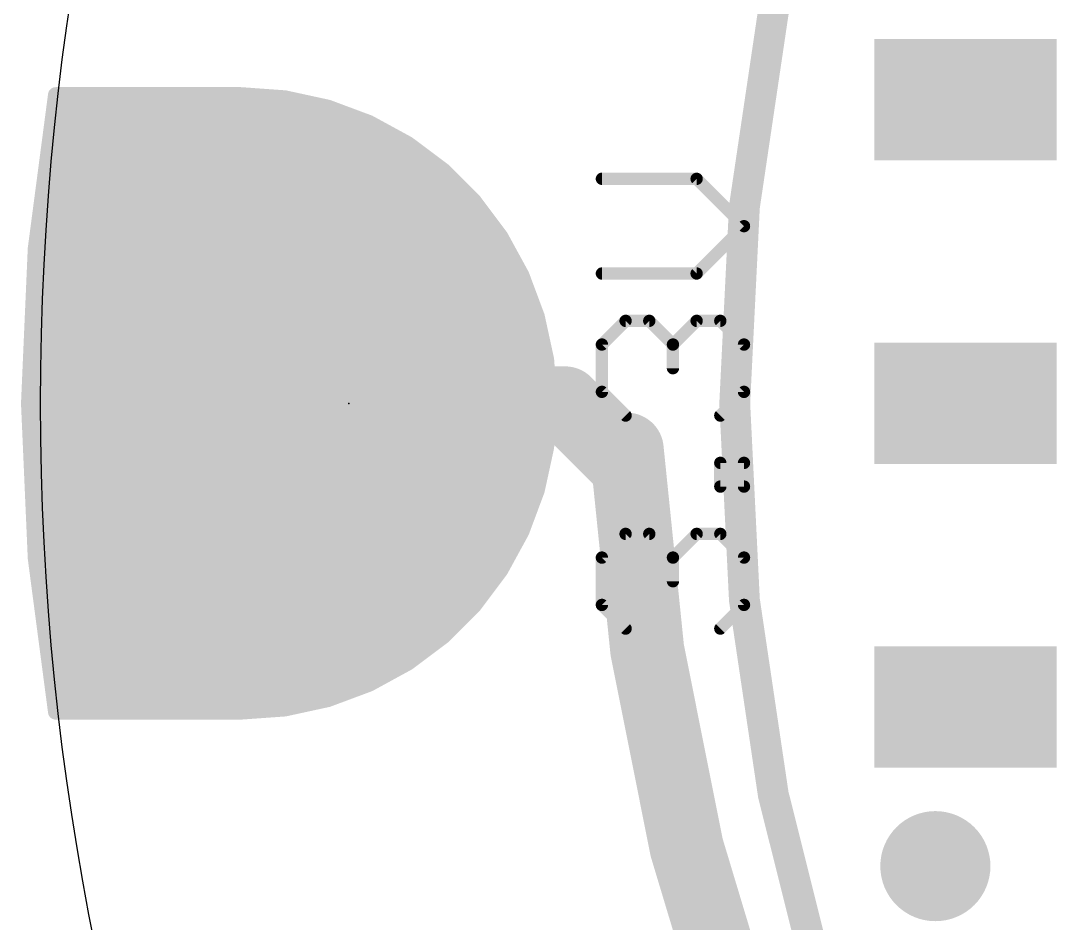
# Model space of a CAD drawing. Extents: x -22.4 to 22.3, y -22.2 to 22.2.
# Drawn here: x -22.38 to -13.74, y -4.28 to 3.15 of the extents above; entities that cross this region are included whole.
import ezdxf

# ---------------------------------------------------------------- set-up
doc = ezdxf.new("R2010")
doc.units = 0
for name, color, linetype in [('1', 12, 'CONTINUOUS'), ('16', 132, 'CONTINUOUS'), ('17', 110, 'CONTINUOUS'), ('18', 110, 'CONTINUOUS'), ('20', 53, 'CONTINUOUS'), ('23', 53, 'CONTINUOUS'), ('51', 53, 'CONTINUOUS')]:
    doc.layers.add(name, color=color, linetype=linetype)

# ---------------------------------------------------------------- blocks, each defined once
blk = doc.blocks.new('ROUNDP')
at = {"const_width": 0.5}
blk.add_lwpolyline([(0, -0.25, 1), (0, 0.25, 1), (0, -0.25)], format="xyb", dxfattribs=at)
blk = doc.blocks.new('RECT')
blk.add_solid([(-0.5, -0.5), (0.5, -0.5), (-0.5, 0.5), (0.5, 0.5)])
blk = doc.blocks.new('ROUNDV')
at = {"const_width": 0.5}
blk.add_lwpolyline([(0, -0.25, 1), (0, 0.25, 1), (0, -0.25)], format="xyb", dxfattribs=at)

msp = doc.modelspace()

# ---------------------------------------------------------------- linework, layer by layer
at = {"layer": '1'}
for points, const_width in [([(0, 16.51, 0.4142), (-16.51, 0)], 0.254), ([(-22.098, 2.5718, 1), (-22.098, 2.5082)], 0.0635), ([(-22.0665, 2.5359, 1), (-22.1295, 2.5441)], 0.0635), ([(-20.5717, 2.5717, 1), (-20.5763, 2.5083)], 0.0635), ([(-20.574, 2.5082, 1), (-20.574, 2.5718)], 0.0635), ([(-20.2058, 2.5452, 1), (-20.2193, 2.4831)], 0.0635), ([(-20.2148, 2.4825, 1), (-20.2103, 2.5458)], 0.0635), ([(-22.1147, 2.4448, 1), (-22.1147, 2.3813)], 0.0635), ([(-19.8473, 2.4669, 1), (-19.8695, 2.4074)], 0.0635), ([(-19.8651, 2.4061, 1), (-19.8517, 2.4681)], 0.0635), ([(-19.7937, 2.3813, 1), (-19.7937, 2.4448)], 0.0635), ([(-22.1314, 2.3178, 1), (-22.1314, 2.2542)], 0.0635), ([(-19.5036, 2.3383, 1), (-19.5341, 2.2826)], 0.0635), ([(-19.5299, 2.2807, 1), (-19.5078, 2.3402)], 0.0635), ([(-19.474, 2.2542, 1), (-19.474, 2.3178)], 0.0635), ([(-22.1482, 2.1908, 1), (-22.1482, 2.1273)], 0.0635), ([(-19.2415, 2.1273, 1), (-19.2415, 2.1908)], 0.0635), ([(-19.1817, 2.1622, 1), (-19.2198, 2.1114)], 0.0635), ([(-19.216, 2.1089, 1), (-19.1856, 2.1647)], 0.0635), ([(-22.1649, 2.0638, 1), (-22.1649, 2.0002)], 0.0635), ([(-19.0608, 2.0002, 1), (-19.0608, 2.0638)], 0.0635), ([(-22.1816, 1.9367, 1), (-22.1816, 1.8733)], 0.0635), ([(-18.8882, 1.9421, 1), (-18.9331, 1.8972)], 0.0635), ([(-18.9297, 1.8942, 1), (-18.8916, 1.945)], 0.0635), ([(-18.8961, 1.8733, 1), (-18.8961, 1.9367)], 0.0635), ([(-22.1983, 1.8097, 1), (-22.1983, 1.7463)], 0.0635), ([(-18.7691, 1.7463, 1), (-18.7691, 1.8097)], 0.0635), ([(-22.215, 1.6827, 1), (-22.215, 1.6193)], 0.0635), ([(-18.629, 1.6824, 1), (-18.6798, 1.6443)], 0.0635), ([(-18.6768, 1.6409, 1), (-18.6319, 1.6858)], 0.0635), ([(-18.6452, 1.6193, 1), (-18.6452, 1.6827)], 0.0635), ([(-22.2318, 1.5557, 1), (-22.2318, 1.4923)], 0.0635), ([(-18.5501, 1.4923, 1), (-18.5501, 1.5557)], 0.0635), ([(-22.2485, 1.4287, 1), (-22.2485, 1.3653)], 0.0635), ([(-18.4093, 1.3884, 1), (-18.4651, 1.358)], 0.0635), ([(-18.4626, 1.3542, 1), (-18.4118, 1.3923)], 0.0635), ([(-18.455, 1.3653, 1), (-18.455, 1.4287)], 0.0635), ([(-22.2648, 1.3017, 1), (-22.2648, 1.2383)], 0.0635), ([(-22.2328, 1.2735, 1), (-22.2963, 1.2762)], 0.0635), ([(-22.296, 1.279, 1), (-22.2331, 1.2707)], 0.0635), ([(-18.3808, 1.2383, 1), (-18.3808, 1.3017)], 0.0635), ([(-22.2703, 1.1747, 1), (-22.2703, 1.1113)], 0.0635), ([(-18.3115, 1.1113, 1), (-18.3115, 1.1747)], 0.0635), ([(-22.2759, 1.0477, 1), (-22.2759, 0.9843)], 0.0635), ([(-18.2338, 1.0662, 1), (-18.2933, 1.0441)], 0.0635), ([(-18.2914, 1.0399, 1), (-18.2357, 1.0704)], 0.0635), ([(-18.2489, 0.9843, 1), (-18.2489, 1.0477)], 0.0635), ([(-22.2814, 0.9207, 1), (-22.2814, 0.8573)], 0.0635), ([(-18.2016, 0.8573, 1), (-18.2016, 0.9207)], 0.0635), ([(-22.287, 0.7937, 1), (-22.287, 0.7303)], 0.0635), ([(-18.1059, 0.7223, 1), (-18.1679, 0.7089)], 0.0635), ([(-18.1542, 0.7303, 1), (-18.1542, 0.7937)], 0.0635), ([(-22.2925, 0.6667, 1), (-22.2925, 0.6033)], 0.0635), ([(-18.1666, 0.7045, 1), (-18.1071, 0.7267)], 0.0635), ([(-18.1194, 0.6033, 1), (-18.1194, 0.6667)], 0.0635), ([(-22.298, 0.5397, 1), (-22.298, 0.4763)], 0.0635), ([(-18.0917, 0.4763, 1), (-18.0917, 0.5397)], 0.0635), ([(-22.3036, 0.4128, 1), (-22.3036, 0.3493)], 0.0635), ([(-18.0641, 0.3493, 1), (-18.0641, 0.4128)], 0.0635), ([(-18.0282, 0.3637, 1), (-18.0915, 0.3592)], 0.0635), ([(-18.0909, 0.3547, 1), (-18.0288, 0.3682)], 0.0635), ([(-22.3091, 0.2858, 1), (-22.3091, 0.2223)], 0.0635), ([(-18.0522, 0.2223, 1), (-18.0522, 0.2858)], 0.0635), ([(-22.3147, 0.1588, 1), (-22.3147, 0.0953)], 0.0635), ([(-18.0431, 0.0953, 1), (-18.0431, 0.1588)], 0.0635), ([(-16.51, 0, 0.4142), (0, -16.51)], 0.254), ([(-16.4465, 0, 1), (-16.5735, 0)], 0.127), ([(-22.2885, 0.0014, 1), (-22.3519, -0.0014)], 0.0635), ([(-22.3202, 0.0318, 1), (-22.3202, -0.0318)], 0.0635), ([(-22.3519, 0.0014, 1), (-22.2885, -0.0014)], 0.0635), ([(-18.0023, -0.0023, 1), (-18.0657, 0.0023)], 0.0635), ([(-18.0657, -0.0023, 1), (-18.0023, 0.0023)], 0.0635), ([(-18.034, -0.0318, 1), (-18.034, 0.0318)], 0.0635), ([(-16.5735, 0, 1), (-16.4465, 0)], 0.127), ([(-22.3147, -0.0953, 1), (-22.3147, -0.1588)], 0.0635), ([(-18.0431, -0.1588, 1), (-18.0431, -0.0953)], 0.0635), ([(-22.3091, -0.2223, 1), (-22.3091, -0.2858)], 0.0635), ([(-18.0522, -0.2858, 1), (-18.0522, -0.2223)], 0.0635), ([(-22.3036, -0.3493, 1), (-22.3036, -0.4128)], 0.0635), ([(-18.0915, -0.3592, 1), (-18.0282, -0.3637)], 0.0635), ([(-18.0288, -0.3682, 1), (-18.0909, -0.3547)], 0.0635), ([(-18.0641, -0.4128, 1), (-18.0641, -0.3493)], 0.0635), ([(-22.298, -0.4763, 1), (-22.298, -0.5397)], 0.0635), ([(-18.0917, -0.5397, 1), (-18.0917, -0.4763)], 0.0635), ([(-22.2925, -0.6033, 1), (-22.2925, -0.6667)], 0.0635), ([(-18.1194, -0.6667, 1), (-18.1194, -0.6033)], 0.0635), ([(-18.1679, -0.7089, 1), (-18.1059, -0.7223)], 0.0635), ([(-18.1071, -0.7267, 1), (-18.1666, -0.7045)], 0.0635), ([(-22.287, -0.7303, 1), (-22.287, -0.7937)], 0.0635), ([(-18.1542, -0.7937, 1), (-18.1542, -0.7303)], 0.0635), ([(-22.2814, -0.8573, 1), (-22.2814, -0.9207)], 0.0635), ([(-18.2016, -0.9207, 1), (-18.2016, -0.8573)], 0.0635), ([(-22.2759, -0.9843, 1), (-22.2759, -1.0477)], 0.0635), ([(-18.2933, -1.0441, 1), (-18.2338, -1.0662)], 0.0635), ([(-18.2357, -1.0704, 1), (-18.2914, -1.0399)], 0.0635), ([(-18.2489, -1.0477, 1), (-18.2489, -0.9843)], 0.0635), ([(-22.2703, -1.1113, 1), (-22.2703, -1.1747)], 0.0635), ([(-18.3115, -1.1747, 1), (-18.3115, -1.1113)], 0.0635), ([(-22.2648, -1.2383, 1), (-22.2648, -1.3017)], 0.0635), ([(-18.3809, -1.3017, 1), (-18.3809, -1.2383)], 0.0635), ([(-22.2331, -1.2707, 1), (-22.296, -1.279)], 0.0635), ([(-22.2963, -1.2762, 1), (-22.2328, -1.2735)], 0.0635), ([(-22.2485, -1.3653, 1), (-22.2485, -1.4287)], 0.0635), ([(-18.4651, -1.358, 1), (-18.4093, -1.3884)], 0.0635), ([(-18.4118, -1.3923, 1), (-18.4626, -1.3542)], 0.0635), ([(-18.455, -1.4287, 1), (-18.455, -1.3653)], 0.0635), ([(-22.2318, -1.4923, 1), (-22.2318, -1.5557)], 0.0635), ([(-18.5501, -1.5557, 1), (-18.5501, -1.4923)], 0.0635), ([(-22.215, -1.6193, 1), (-22.215, -1.6827)], 0.0635), ([(-18.6798, -1.6443, 1), (-18.629, -1.6824)], 0.0635), ([(-18.6319, -1.6858, 1), (-18.6768, -1.6409)], 0.0635), ([(-18.6452, -1.6827, 1), (-18.6452, -1.6193)], 0.0635), ([(-22.1983, -1.7463, 1), (-22.1983, -1.8097)], 0.0635), ([(-18.7691, -1.8097, 1), (-18.7691, -1.7463)], 0.0635), ([(-22.1816, -1.8733, 1), (-22.1816, -1.9367)], 0.0635), ([(-18.9331, -1.8972, 1), (-18.8882, -1.9421)], 0.0635), ([(-18.8916, -1.945, 1), (-18.9297, -1.8942)], 0.0635), ([(-18.8961, -1.9367, 1), (-18.8961, -1.8733)], 0.0635), ([(-22.1649, -2.0002, 1), (-22.1649, -2.0638)], 0.0635), ([(-19.0608, -2.0638, 1), (-19.0608, -2.0002)], 0.0635), ([(-19.1856, -2.1647, 1), (-19.216, -2.1089)], 0.0635), ([(-22.1482, -2.1273, 1), (-22.1482, -2.1908)], 0.0635), ([(-19.2415, -2.1908, 1), (-19.2415, -2.1273)], 0.0635), ([(-19.2198, -2.1114, 1), (-19.1817, -2.1622)], 0.0635), ([(-22.1314, -2.2542, 1), (-22.1314, -2.3178)], 0.0635), ([(-19.474, -2.3178, 1), (-19.474, -2.2542)], 0.0635), ([(-19.5341, -2.2826, 1), (-19.5036, -2.3383)], 0.0635), ([(-19.5078, -2.3402, 1), (-19.5299, -2.2807)], 0.0635), ([(-22.1147, -2.3813, 1), (-22.1147, -2.4448)], 0.0635), ([(-19.8695, -2.4074, 1), (-19.8473, -2.4669)], 0.0635), ([(-19.8517, -2.4681, 1), (-19.8651, -2.4061)], 0.0635), ([(-19.7938, -2.4448, 1), (-19.7938, -2.3813)], 0.0635), ([(-22.098, -2.5082, 1), (-22.098, -2.5718)], 0.0635), ([(-22.098, -2.5082, 1), (-22.098, -2.5718)], 0.0635), ([(-22.1295, -2.5441, 1), (-22.0665, -2.5359)], 0.0635), ([(-20.5763, -2.5083, 1), (-20.5717, -2.5717)], 0.0635), ([(-20.574, -2.5718, 1), (-20.574, -2.5082)], 0.0635), ([(-20.574, -2.5718, 1), (-20.574, -2.5082)], 0.0635), ([(-20.2193, -2.4831, 1), (-20.2058, -2.5452)], 0.0635), ([(-20.2103, -2.5458, 1), (-20.2148, -2.4825)], 0.0635)]:
    msp.add_lwpolyline(points, format="xyb", dxfattribs=dict(at, const_width=const_width))
at = {"layer": '1', "const_width": 0.127}
for points in [[(-22.098, 2.54), (-22.2646, 1.2749)], [(-20.574, 2.54), (-22.098, 2.54)], [(-20.2125, 2.5141), (-20.574, 2.54)], [(-19.8584, 2.4371), (-20.2125, 2.5141)], [(-22.1147, 2.413), (-19.7937, 2.413)], [(-19.5188, 2.3105), (-19.8584, 2.4371)], [(-22.1314, 2.286), (-19.474, 2.286)], [(-19.2008, 2.1368), (-19.5188, 2.3105)], [(-22.1482, 2.159), (-19.2415, 2.159)], [(-18.9107, 1.9196), (-19.2008, 2.1368)], [(-22.1649, 2.032), (-19.0608, 2.032)], [(-22.1816, 1.905), (-18.8961, 1.905)], [(-18.6544, 1.6633), (-18.9107, 1.9196)], [(-22.1983, 1.778), (-18.7691, 1.778)], [(-22.215, 1.651), (-18.6452, 1.651)], [(-18.4372, 1.3732), (-18.6544, 1.6633)], [(-22.2318, 1.524), (-18.5501, 1.524)], [(-22.2485, 1.397), (-18.455, 1.397)], [(-18.2635, 1.0552), (-18.4372, 1.3732)], [(-22.2646, 1.2749), (-22.3202, 0)], [(-22.2648, 1.27), (-18.3808, 1.27)], [(-22.2703, 1.143), (-18.3115, 1.143)], [(-22.2759, 1.016), (-18.2489, 1.016)], [(-18.1369, 0.7156), (-18.2635, 1.0552)], [(-22.2814, 0.889), (-18.2016, 0.889)], [(-22.287, 0.762), (-18.1542, 0.762)], [(-18.0599, 0.3615), (-18.1369, 0.7156)], [(-22.2925, 0.635), (-18.1194, 0.635)], [(-22.298, 0.508), (-18.0917, 0.508)], [(-22.3036, 0.381), (-18.0641, 0.381)], [(-18.034, 0), (-18.0599, 0.3615)], [(-22.3091, 0.254), (-18.0522, 0.254)], [(-22.3147, 0.127), (-18.0431, 0.127)], [(-22.3202, 0), (-22.2646, -1.2749)], [(-22.3202, 0), (-18.034, 0)], [(-18.0599, -0.3615), (-18.034, 0)], [(-22.3147, -0.127), (-18.0431, -0.127)], [(-22.3091, -0.254), (-18.0522, -0.254)], [(-22.3036, -0.381), (-18.0641, -0.381)], [(-18.1369, -0.7156), (-18.0599, -0.3615)], [(-22.298, -0.508), (-18.0917, -0.508)], [(-22.2925, -0.635), (-18.1194, -0.635)], [(-18.2635, -1.0552), (-18.1369, -0.7156)], [(-22.287, -0.762), (-18.1542, -0.762)], [(-22.2814, -0.889), (-18.2016, -0.889)], [(-22.2759, -1.016), (-18.2489, -1.016)], [(-18.4372, -1.3732), (-18.2635, -1.0552)], [(-22.2703, -1.143), (-18.3115, -1.143)], [(-22.2648, -1.27), (-18.3809, -1.27)], [(-22.2646, -1.2749), (-22.098, -2.54)], [(-22.2485, -1.397), (-18.455, -1.397)], [(-18.6544, -1.6633), (-18.4372, -1.3732)], [(-22.2318, -1.524), (-18.5501, -1.524)], [(-22.215, -1.651), (-18.6452, -1.651)], [(-18.9107, -1.9196), (-18.6544, -1.6633)], [(-22.1983, -1.778), (-18.7691, -1.778)], [(-22.1816, -1.905), (-18.8961, -1.905)], [(-19.2008, -2.1368), (-18.9107, -1.9196)], [(-22.1649, -2.032), (-19.0608, -2.032)], [(-19.5188, -2.3105), (-19.2008, -2.1368)], [(-22.1482, -2.159), (-19.2415, -2.159)], [(-22.1314, -2.286), (-19.474, -2.286)], [(-19.8584, -2.4371), (-19.5188, -2.3105)], [(-22.1147, -2.413), (-19.7938, -2.413)], [(-20.2125, -2.5141), (-19.8584, -2.4371)], [(-22.098, -2.54), (-20.574, -2.54)], [(-22.098, -2.54), (-20.574, -2.54)], [(-20.574, -2.54), (-20.2125, -2.5141)]]:
    msp.add_lwpolyline(points, dxfattribs=at)
at = {"layer": '16'}
for points, const_width in [([(0, 16.51, 0.4142), (-16.51, 0)], 0.254), ([(-22.098, 2.5718, 1), (-22.098, 2.5082)], 0.0635), ([(-22.0665, 2.5359, 1), (-22.1295, 2.5441)], 0.0635), ([(-20.5717, 2.5717, 1), (-20.5763, 2.5083)], 0.0635), ([(-20.574, 2.5082, 1), (-20.574, 2.5718)], 0.0635), ([(-20.2058, 2.5452, 1), (-20.2193, 2.4831)], 0.0635), ([(-20.2148, 2.4825, 1), (-20.2103, 2.5458)], 0.0635), ([(-22.1147, 2.4448, 1), (-22.1147, 2.3813)], 0.0635), ([(-19.8473, 2.4669, 1), (-19.8695, 2.4074)], 0.0635), ([(-19.8651, 2.4061, 1), (-19.8517, 2.4681)], 0.0635), ([(-19.7937, 2.3813, 1), (-19.7937, 2.4448)], 0.0635), ([(-22.1314, 2.3178, 1), (-22.1314, 2.2542)], 0.0635), ([(-19.5036, 2.3383, 1), (-19.5341, 2.2826)], 0.0635), ([(-19.5299, 2.2807, 1), (-19.5078, 2.3402)], 0.0635), ([(-19.474, 2.2542, 1), (-19.474, 2.3178)], 0.0635), ([(-22.1482, 2.1908, 1), (-22.1482, 2.1273)], 0.0635), ([(-19.2415, 2.1273, 1), (-19.2415, 2.1908)], 0.0635), ([(-19.1817, 2.1622, 1), (-19.2198, 2.1114)], 0.0635), ([(-19.216, 2.1089, 1), (-19.1856, 2.1647)], 0.0635), ([(-22.1649, 2.0638, 1), (-22.1649, 2.0002)], 0.0635), ([(-19.0608, 2.0002, 1), (-19.0608, 2.0638)], 0.0635), ([(-22.1816, 1.9367, 1), (-22.1816, 1.8733)], 0.0635), ([(-18.8882, 1.9421, 1), (-18.9331, 1.8972)], 0.0635), ([(-18.9297, 1.8942, 1), (-18.8916, 1.945)], 0.0635), ([(-18.8961, 1.8733, 1), (-18.8961, 1.9367)], 0.0635), ([(-22.1983, 1.8097, 1), (-22.1983, 1.7463)], 0.0635), ([(-18.7691, 1.7463, 1), (-18.7691, 1.8097)], 0.0635), ([(-22.215, 1.6827, 1), (-22.215, 1.6193)], 0.0635), ([(-18.629, 1.6824, 1), (-18.6798, 1.6443)], 0.0635), ([(-18.6768, 1.6409, 1), (-18.6319, 1.6858)], 0.0635), ([(-18.6452, 1.6193, 1), (-18.6452, 1.6827)], 0.0635), ([(-22.2318, 1.5557, 1), (-22.2318, 1.4923)], 0.0635), ([(-18.5501, 1.4923, 1), (-18.5501, 1.5557)], 0.0635), ([(-22.2485, 1.4287, 1), (-22.2485, 1.3653)], 0.0635), ([(-18.4093, 1.3884, 1), (-18.4651, 1.358)], 0.0635), ([(-18.4626, 1.3542, 1), (-18.4118, 1.3923)], 0.0635), ([(-18.455, 1.3653, 1), (-18.455, 1.4287)], 0.0635), ([(-22.2648, 1.3017, 1), (-22.2648, 1.2383)], 0.0635), ([(-22.2328, 1.2735, 1), (-22.2963, 1.2762)], 0.0635), ([(-22.296, 1.279, 1), (-22.2331, 1.2707)], 0.0635), ([(-18.3808, 1.2383, 1), (-18.3808, 1.3017)], 0.0635), ([(-22.2703, 1.1747, 1), (-22.2703, 1.1113)], 0.0635), ([(-18.3115, 1.1113, 1), (-18.3115, 1.1747)], 0.0635), ([(-22.2759, 1.0477, 1), (-22.2759, 0.9843)], 0.0635), ([(-18.2338, 1.0662, 1), (-18.2933, 1.0441)], 0.0635), ([(-18.2914, 1.0399, 1), (-18.2357, 1.0704)], 0.0635), ([(-18.2489, 0.9843, 1), (-18.2489, 1.0477)], 0.0635), ([(-22.2814, 0.9207, 1), (-22.2814, 0.8573)], 0.0635), ([(-18.2016, 0.8573, 1), (-18.2016, 0.9207)], 0.0635), ([(-22.287, 0.7937, 1), (-22.287, 0.7303)], 0.0635), ([(-18.1059, 0.7223, 1), (-18.1679, 0.7089)], 0.0635), ([(-18.1542, 0.7303, 1), (-18.1542, 0.7937)], 0.0635), ([(-22.2925, 0.6667, 1), (-22.2925, 0.6033)], 0.0635), ([(-18.1666, 0.7045, 1), (-18.1071, 0.7267)], 0.0635), ([(-18.1194, 0.6033, 1), (-18.1194, 0.6667)], 0.0635), ([(-22.298, 0.5397, 1), (-22.298, 0.4763)], 0.0635), ([(-18.0917, 0.4763, 1), (-18.0917, 0.5397)], 0.0635), ([(-22.3036, 0.4128, 1), (-22.3036, 0.3493)], 0.0635), ([(-18.0641, 0.3493, 1), (-18.0641, 0.4128)], 0.0635), ([(-18.0282, 0.3637, 1), (-18.0915, 0.3592)], 0.0635), ([(-18.0909, 0.3547, 1), (-18.0288, 0.3682)], 0.0635), ([(-22.3091, 0.2858, 1), (-22.3091, 0.2223)], 0.0635), ([(-19.685, 0.1524, 1), (-19.685, -0.1524)], 0.3048), ([(-17.7992, 0.1078, 1), (-18.0148, -0.1078)], 0.3048), ([(-18.0522, 0.2223, 1), (-18.0522, 0.2858)], 0.0635), ([(-17.907, -0.1524, 1), (-17.907, 0.1524)], 0.3048), ([(-22.3147, 0.1588, 1), (-22.3147, 0.0953)], 0.0635), ([(-18.0431, 0.0953, 1), (-18.0431, 0.1588)], 0.0635), ([(-16.51, 0, 0.4142), (0, -16.51)], 0.254), ([(-16.4465, 0, 1), (-16.5735, 0)], 0.127), ([(-22.2885, 0.0014, 1), (-22.3519, -0.0014)], 0.0635), ([(-22.3202, 0.0318, 1), (-22.3202, -0.0318)], 0.0635), ([(-22.3519, 0.0014, 1), (-22.2885, -0.0014)], 0.0635), ([(-18.0023, -0.0023, 1), (-18.0657, 0.0023)], 0.0635), ([(-18.0657, -0.0023, 1), (-18.0023, 0.0023)], 0.0635), ([(-18.034, -0.0318, 1), (-18.034, 0.0318)], 0.0635), ([(-16.5735, 0, 1), (-16.4465, 0)], 0.127), ([(-22.3147, -0.0953, 1), (-22.3147, -0.1588)], 0.0635), ([(-18.0431, -0.1588, 1), (-18.0431, -0.0953)], 0.0635), ([(-17.2466, -0.381, 1), (-17.5514, -0.381)], 0.3048), ([(-17.399, -0.381, 0.2679), (-7.874, -14.986)], 0.6096), ([(-17.2468, -0.3727, 1), (-17.5512, -0.3893)], 0.3048), ([(-22.3091, -0.2223, 1), (-22.3091, -0.2858)], 0.0635), ([(-18.0522, -0.2858, 1), (-18.0522, -0.2223)], 0.0635), ([(-17.5068, -0.6158, 1), (-17.2912, -0.4002)], 0.3048), ([(-22.3036, -0.3493, 1), (-22.3036, -0.4128)], 0.0635), ([(-18.0915, -0.3592, 1), (-18.0282, -0.3637)], 0.0635), ([(-18.0288, -0.3682, 1), (-18.0909, -0.3547)], 0.0635), ([(-18.0641, -0.4128, 1), (-18.0641, -0.3493)], 0.0635), ([(-17.5514, -0.508, 1), (-17.2466, -0.508)], 0.3048), ([(-22.298, -0.4763, 1), (-22.298, -0.5397)], 0.0635), ([(-18.0917, -0.5397, 1), (-18.0917, -0.4763)], 0.0635), ([(-22.2925, -0.6033, 1), (-22.2925, -0.6667)], 0.0635), ([(-18.1194, -0.6667, 1), (-18.1194, -0.6033)], 0.0635), ([(-18.1679, -0.7089, 1), (-18.1059, -0.7223)], 0.0635), ([(-18.1071, -0.7267, 1), (-18.1666, -0.7045)], 0.0635), ([(-22.287, -0.7303, 1), (-22.287, -0.7937)], 0.0635), ([(-18.1542, -0.7937, 1), (-18.1542, -0.7303)], 0.0635), ([(-22.2814, -0.8573, 1), (-22.2814, -0.9207)], 0.0635), ([(-18.2016, -0.9207, 1), (-18.2016, -0.8573)], 0.0635), ([(-22.2759, -0.9843, 1), (-22.2759, -1.0477)], 0.0635), ([(-18.2933, -1.0441, 1), (-18.2338, -1.0662)], 0.0635), ([(-18.2357, -1.0704, 1), (-18.2914, -1.0399)], 0.0635), ([(-18.2489, -1.0477, 1), (-18.2489, -0.9843)], 0.0635), ([(-22.2703, -1.1113, 1), (-22.2703, -1.1747)], 0.0635), ([(-18.3115, -1.1747, 1), (-18.3115, -1.1113)], 0.0635), ([(-22.2648, -1.2383, 1), (-22.2648, -1.3017)], 0.0635), ([(-18.3809, -1.3017, 1), (-18.3809, -1.2383)], 0.0635), ([(-22.2331, -1.2707, 1), (-22.296, -1.279)], 0.0635), ([(-22.2963, -1.2762, 1), (-22.2328, -1.2735)], 0.0635), ([(-22.2485, -1.3653, 1), (-22.2485, -1.4287)], 0.0635), ([(-18.4651, -1.358, 1), (-18.4093, -1.3884)], 0.0635), ([(-18.4118, -1.3923, 1), (-18.4626, -1.3542)], 0.0635), ([(-18.455, -1.4287, 1), (-18.455, -1.3653)], 0.0635), ([(-22.2318, -1.4923, 1), (-22.2318, -1.5557)], 0.0635), ([(-18.5501, -1.5557, 1), (-18.5501, -1.4923)], 0.0635), ([(-22.215, -1.6193, 1), (-22.215, -1.6827)], 0.0635), ([(-18.6798, -1.6443, 1), (-18.629, -1.6824)], 0.0635), ([(-18.6319, -1.6858, 1), (-18.6768, -1.6409)], 0.0635), ([(-18.6452, -1.6827, 1), (-18.6452, -1.6193)], 0.0635), ([(-22.1983, -1.7463, 1), (-22.1983, -1.8097)], 0.0635), ([(-18.7691, -1.8097, 1), (-18.7691, -1.7463)], 0.0635), ([(-22.1816, -1.8733, 1), (-22.1816, -1.9367)], 0.0635), ([(-18.9331, -1.8972, 1), (-18.8882, -1.9421)], 0.0635), ([(-18.8916, -1.945, 1), (-18.9297, -1.8942)], 0.0635), ([(-18.8961, -1.9367, 1), (-18.8961, -1.8733)], 0.0635), ([(-22.1649, -2.0002, 1), (-22.1649, -2.0638)], 0.0635), ([(-19.0608, -2.0638, 1), (-19.0608, -2.0002)], 0.0635), ([(-19.1856, -2.1647, 1), (-19.216, -2.1089)], 0.0635), ([(-22.1482, -2.1273, 1), (-22.1482, -2.1908)], 0.0635), ([(-19.2415, -2.1908, 1), (-19.2415, -2.1273)], 0.0635), ([(-19.2198, -2.1114, 1), (-19.1817, -2.1622)], 0.0635), ([(-22.1314, -2.2542, 1), (-22.1314, -2.3178)], 0.0635), ([(-19.474, -2.3178, 1), (-19.474, -2.2542)], 0.0635), ([(-19.5341, -2.2826, 1), (-19.5036, -2.3383)], 0.0635), ([(-19.5078, -2.3402, 1), (-19.5299, -2.2807)], 0.0635), ([(-22.1147, -2.3813, 1), (-22.1147, -2.4448)], 0.0635), ([(-19.8695, -2.4074, 1), (-19.8473, -2.4669)], 0.0635), ([(-19.8517, -2.4681, 1), (-19.8651, -2.4061)], 0.0635), ([(-19.7938, -2.4448, 1), (-19.7938, -2.3813)], 0.0635), ([(-22.098, -2.5082, 1), (-22.098, -2.5718)], 0.0635), ([(-22.098, -2.5082, 1), (-22.098, -2.5718)], 0.0635), ([(-22.1295, -2.5441, 1), (-22.0665, -2.5359)], 0.0635), ([(-20.5763, -2.5083, 1), (-20.5717, -2.5717)], 0.0635), ([(-20.574, -2.5718, 1), (-20.574, -2.5082)], 0.0635), ([(-20.574, -2.5718, 1), (-20.574, -2.5082)], 0.0635), ([(-20.2193, -2.4831, 1), (-20.2058, -2.5452)], 0.0635), ([(-20.2103, -2.5458, 1), (-20.2148, -2.4825)], 0.0635)]:
    msp.add_lwpolyline(points, format="xyb", dxfattribs=dict(at, const_width=const_width))
for points, const_width in [([(-22.098, 2.54), (-22.2646, 1.2749)], 0.127), ([(-20.574, 2.54), (-22.098, 2.54)], 0.127), ([(-20.2125, 2.5141), (-20.574, 2.54)], 0.127), ([(-19.8584, 2.4371), (-20.2125, 2.5141)], 0.127), ([(-22.1147, 2.413), (-19.7937, 2.413)], 0.127), ([(-19.5188, 2.3105), (-19.8584, 2.4371)], 0.127), ([(-22.1314, 2.286), (-19.474, 2.286)], 0.127), ([(-19.2008, 2.1368), (-19.5188, 2.3105)], 0.127), ([(-22.1482, 2.159), (-19.2415, 2.159)], 0.127), ([(-18.9107, 1.9196), (-19.2008, 2.1368)], 0.127), ([(-22.1649, 2.032), (-19.0608, 2.032)], 0.127), ([(-22.1816, 1.905), (-18.8961, 1.905)], 0.127), ([(-18.6544, 1.6633), (-18.9107, 1.9196)], 0.127), ([(-22.1983, 1.778), (-18.7691, 1.778)], 0.127), ([(-22.215, 1.651), (-18.6452, 1.651)], 0.127), ([(-18.4372, 1.3732), (-18.6544, 1.6633)], 0.127), ([(-22.2318, 1.524), (-18.5501, 1.524)], 0.127), ([(-22.2485, 1.397), (-18.455, 1.397)], 0.127), ([(-18.2635, 1.0552), (-18.4372, 1.3732)], 0.127), ([(-22.2646, 1.2749), (-22.3202, 0)], 0.127), ([(-22.2648, 1.27), (-18.3808, 1.27)], 0.127), ([(-22.2703, 1.143), (-18.3115, 1.143)], 0.127), ([(-22.2759, 1.016), (-18.2489, 1.016)], 0.127), ([(-18.1369, 0.7156), (-18.2635, 1.0552)], 0.127), ([(-22.2814, 0.889), (-18.2016, 0.889)], 0.127), ([(-22.287, 0.762), (-18.1542, 0.762)], 0.127), ([(-18.0599, 0.3615), (-18.1369, 0.7156)], 0.127), ([(-22.2925, 0.635), (-18.1194, 0.635)], 0.127), ([(-22.298, 0.508), (-18.0917, 0.508)], 0.127), ([(-22.3036, 0.381), (-18.0641, 0.381)], 0.127), ([(-18.034, 0), (-18.0599, 0.3615)], 0.127), ([(-22.3091, 0.254), (-18.0522, 0.254)], 0.127), ([(-19.685, 0), (-17.907, 0)], 0.6096), ([(-17.907, 0), (-17.399, -0.508)], 0.6096), ([(-22.3147, 0.127), (-18.0431, 0.127)], 0.127), ([(-22.3202, 0), (-22.2646, -1.2749)], 0.127), ([(-22.3202, 0), (-18.034, 0)], 0.127), ([(-18.0599, -0.3615), (-18.034, 0)], 0.127), ([(-22.3147, -0.127), (-18.0431, -0.127)], 0.127), ([(-17.399, -0.508), (-17.399, -0.381)], 0.6096), ([(-22.3091, -0.254), (-18.0522, -0.254)], 0.127), ([(-22.3036, -0.381), (-18.0641, -0.381)], 0.127), ([(-18.1369, -0.7156), (-18.0599, -0.3615)], 0.127), ([(-22.298, -0.508), (-18.0917, -0.508)], 0.127), ([(-22.2925, -0.635), (-18.1194, -0.635)], 0.127), ([(-18.2635, -1.0552), (-18.1369, -0.7156)], 0.127), ([(-22.287, -0.762), (-18.1542, -0.762)], 0.127), ([(-22.2814, -0.889), (-18.2016, -0.889)], 0.127), ([(-22.2759, -1.016), (-18.2489, -1.016)], 0.127), ([(-18.4372, -1.3732), (-18.2635, -1.0552)], 0.127), ([(-22.2703, -1.143), (-18.3115, -1.143)], 0.127), ([(-22.2648, -1.27), (-18.3809, -1.27)], 0.127), ([(-22.2646, -1.2749), (-22.098, -2.54)], 0.127), ([(-22.2485, -1.397), (-18.455, -1.397)], 0.127), ([(-18.6544, -1.6633), (-18.4372, -1.3732)], 0.127), ([(-22.2318, -1.524), (-18.5501, -1.524)], 0.127), ([(-22.215, -1.651), (-18.6452, -1.651)], 0.127), ([(-18.9107, -1.9196), (-18.6544, -1.6633)], 0.127), ([(-22.1983, -1.778), (-18.7691, -1.778)], 0.127), ([(-22.1816, -1.905), (-18.8961, -1.905)], 0.127), ([(-19.2008, -2.1368), (-18.9107, -1.9196)], 0.127), ([(-22.1649, -2.032), (-19.0608, -2.032)], 0.127), ([(-19.5188, -2.3105), (-19.2008, -2.1368)], 0.127), ([(-22.1482, -2.159), (-19.2415, -2.159)], 0.127), ([(-22.1314, -2.286), (-19.474, -2.286)], 0.127), ([(-19.8584, -2.4371), (-19.5188, -2.3105)], 0.127), ([(-22.1147, -2.413), (-19.7938, -2.413)], 0.127), ([(-20.2125, -2.5141), (-19.8584, -2.4371)], 0.127), ([(-22.098, -2.54), (-20.574, -2.54)], 0.127), ([(-22.098, -2.54), (-20.574, -2.54)], 0.127), ([(-20.574, -2.54), (-20.2125, -2.5141)], 0.127)]:
    msp.add_lwpolyline(points, dxfattribs=dict(at, const_width=const_width))
at = {"layer": '20'}
for start, end in [(90, 180), (180, 270)]:
    msp.add_arc((0, 0), 22.225, start, end, dxfattribs=at)
at = {"layer": '23'}
msp.add_point((-19.685, 0), dxfattribs=at)
at = {"layer": '51', "const_width": 0.1016}
for points in [[(-16.8236, 1.8489), (-17.6032, 1.8489)], [(-16.4338, 1.4591), (-16.8236, 1.8489)], [(-16.8236, 1.0693), (-16.4338, 1.4591)], [(-17.6032, 1.0693), (-16.8236, 1.0693)], [(-17.6032, 0.4846), (-17.4083, 0.6795)], [(-17.4083, 0.6795), (-17.2134, 0.6795)], [(-17.2134, 0.6795), (-17.0185, 0.4846)], [(-17.0185, 0.4846), (-16.8236, 0.6795)], [(-16.8236, 0.6795), (-16.6287, 0.6795)], [(-16.6287, 0.6795), (-16.4338, 0.4846)], [(-17.6032, 0.0948), (-17.6032, 0.4846)], [(-17.0185, 0.4846), (-17.0185, 0.2897)], [(-16.4338, 0.4846), (-16.4338, 0.0948)], [(-17.4083, -0.1001), (-17.6032, 0.0948)], [(-16.4338, 0.0948), (-16.6287, -0.1001)], [(-16.6287, -0.6848), (-16.6287, -0.4899)], [(-16.6287, -0.4899), (-16.4338, -0.4899)], [(-16.4338, -0.4899), (-16.4338, -0.6848)], [(-16.4338, -0.6848), (-16.6287, -0.6848)], [(-17.6032, -1.2695), (-17.4083, -1.0746)], [(-17.4083, -1.0746), (-17.2134, -1.0746)], [(-17.2134, -1.0746), (-17.0185, -1.2695)], [(-17.0185, -1.2695), (-16.8236, -1.0746)], [(-16.8236, -1.0746), (-16.6287, -1.0746)], [(-16.6287, -1.0746), (-16.4338, -1.2695)], [(-17.6032, -1.6593), (-17.6032, -1.2695)], [(-17.0185, -1.2695), (-17.0185, -1.4644)], [(-16.4338, -1.2695), (-16.4338, -1.6593)], [(-17.4083, -1.8542), (-17.6032, -1.6593)], [(-16.4338, -1.6593), (-16.6287, -1.8542)]]:
    msp.add_lwpolyline(points, dxfattribs=at)
at = {"layer": '51', "const_width": 0.0508}
for points in [[(-17.6032, 1.8743, 1), (-17.6032, 1.8235)], [(-16.8056, 1.8668, 1), (-16.8416, 1.8309)], [(-16.8236, 1.8235, 1), (-16.8236, 1.8743)], [(-16.4158, 1.4411, 1), (-16.4518, 1.477)], [(-16.4518, 1.4411, 1), (-16.4158, 1.477)], [(-17.6032, 1.0947, 1), (-17.6032, 1.0439)], [(-16.8416, 1.0873, 1), (-16.8056, 1.0513)], [(-16.8236, 1.0439, 1), (-16.8236, 1.0947)], [(-17.4083, 0.7049, 1), (-17.4083, 0.6541)], [(-17.3903, 0.6615, 1), (-17.4263, 0.6975)], [(-17.1954, 0.6975, 1), (-17.2314, 0.6615)], [(-17.2134, 0.6541, 1), (-17.2134, 0.7049)], [(-16.8236, 0.7049, 1), (-16.8236, 0.6541)], [(-16.8056, 0.6615, 1), (-16.8416, 0.6975)], [(-16.6107, 0.6975, 1), (-16.6467, 0.6615)], [(-16.6287, 0.6541, 1), (-16.6287, 0.7049)], [(-17.6212, 0.5026, 1), (-17.5852, 0.4666)], [(-17.5778, 0.4846, 1), (-17.6286, 0.4846)], [(-17.0365, 0.5026, 1), (-17.0005, 0.4666)], [(-16.9931, 0.4846, 1), (-17.0439, 0.4846)], [(-17.0365, 0.4666, 1), (-17.0005, 0.5026)], [(-16.4084, 0.4846, 1), (-16.4592, 0.4846)], [(-16.4518, 0.4666, 1), (-16.4158, 0.5026)], [(-17.0439, 0.2897, 1), (-16.9931, 0.2897)], [(-17.5852, 0.1128, 1), (-17.6212, 0.0768)], [(-17.6286, 0.0948, 1), (-17.5778, 0.0948)], [(-16.4592, 0.0948, 1), (-16.4084, 0.0948)], [(-16.4158, 0.0768, 1), (-16.4518, 0.1128)], [(-17.4263, -0.1181, 1), (-17.3903, -0.0821)], [(-16.6467, -0.0821, 1), (-16.6107, -0.1181)], [(-16.6033, -0.4899, 1), (-16.6541, -0.4899)], [(-16.6287, -0.4645, 1), (-16.6287, -0.5153)], [(-16.4084, -0.4899, 1), (-16.4592, -0.4899)], [(-16.4338, -0.5153, 1), (-16.4338, -0.4645)], [(-16.6287, -0.6594, 1), (-16.6287, -0.7102)], [(-16.6541, -0.6848, 1), (-16.6033, -0.6848)], [(-16.4592, -0.6848, 1), (-16.4084, -0.6848)], [(-16.4338, -0.7102, 1), (-16.4338, -0.6594)], [(-17.4083, -1.0492, 1), (-17.4083, -1.1)], [(-17.3903, -1.0926, 1), (-17.4263, -1.0566)], [(-17.1954, -1.0566, 1), (-17.2314, -1.0926)], [(-17.2134, -1.1, 1), (-17.2134, -1.0492)], [(-16.8236, -1.0492, 1), (-16.8236, -1.1)], [(-16.8056, -1.0926, 1), (-16.8416, -1.0566)], [(-16.6107, -1.0566, 1), (-16.6467, -1.0926)], [(-16.6287, -1.1, 1), (-16.6287, -1.0492)], [(-17.6212, -1.2515, 1), (-17.5852, -1.2875)], [(-17.5778, -1.2695, 1), (-17.6286, -1.2695)], [(-17.0365, -1.2515, 1), (-17.0005, -1.2875)], [(-16.9931, -1.2695, 1), (-17.0439, -1.2695)], [(-17.0365, -1.2875, 1), (-17.0005, -1.2515)], [(-16.4084, -1.2695, 1), (-16.4592, -1.2695)], [(-16.4518, -1.2875, 1), (-16.4158, -1.2515)], [(-17.0439, -1.4644, 1), (-16.9931, -1.4644)], [(-17.5852, -1.6413, 1), (-17.6212, -1.6773)], [(-17.6286, -1.6593, 1), (-17.5778, -1.6593)], [(-16.4592, -1.6593, 1), (-16.4084, -1.6593)], [(-16.4158, -1.6773, 1), (-16.4518, -1.6413)], [(-17.4263, -1.8722, 1), (-17.3903, -1.8362)], [(-16.6467, -1.8362, 1), (-16.6107, -1.8722)]]:
    msp.add_lwpolyline(points, format="xyb", dxfattribs=at)

# ---------------------------------------------------------------- block references
at = {"layer": '1', "yscale": 1.5, "rotation": 90}
for p in [(-14.611, 2.5), (-14.611, 0), (-14.611, -2.5)]:
    msp.add_blockref('RECT', p, dxfattribs=at)
at = {"layer": '17', "xscale": 2.54, "yscale": 2.54, "rotation": 90}
msp.add_blockref('ROUNDP', (-19.685, 0), dxfattribs=at)
msp.add_blockref('ROUNDP', (-19.685, 0), dxfattribs=at)
at = {"layer": '18', "xscale": 0.9064, "yscale": 0.9064}
msp.add_blockref('ROUNDV', (-14.859, -3.81), dxfattribs=at)
msp.add_blockref('ROUNDV', (-14.859, -3.81), dxfattribs=at)

doc.saveas('drawing.dxf')
